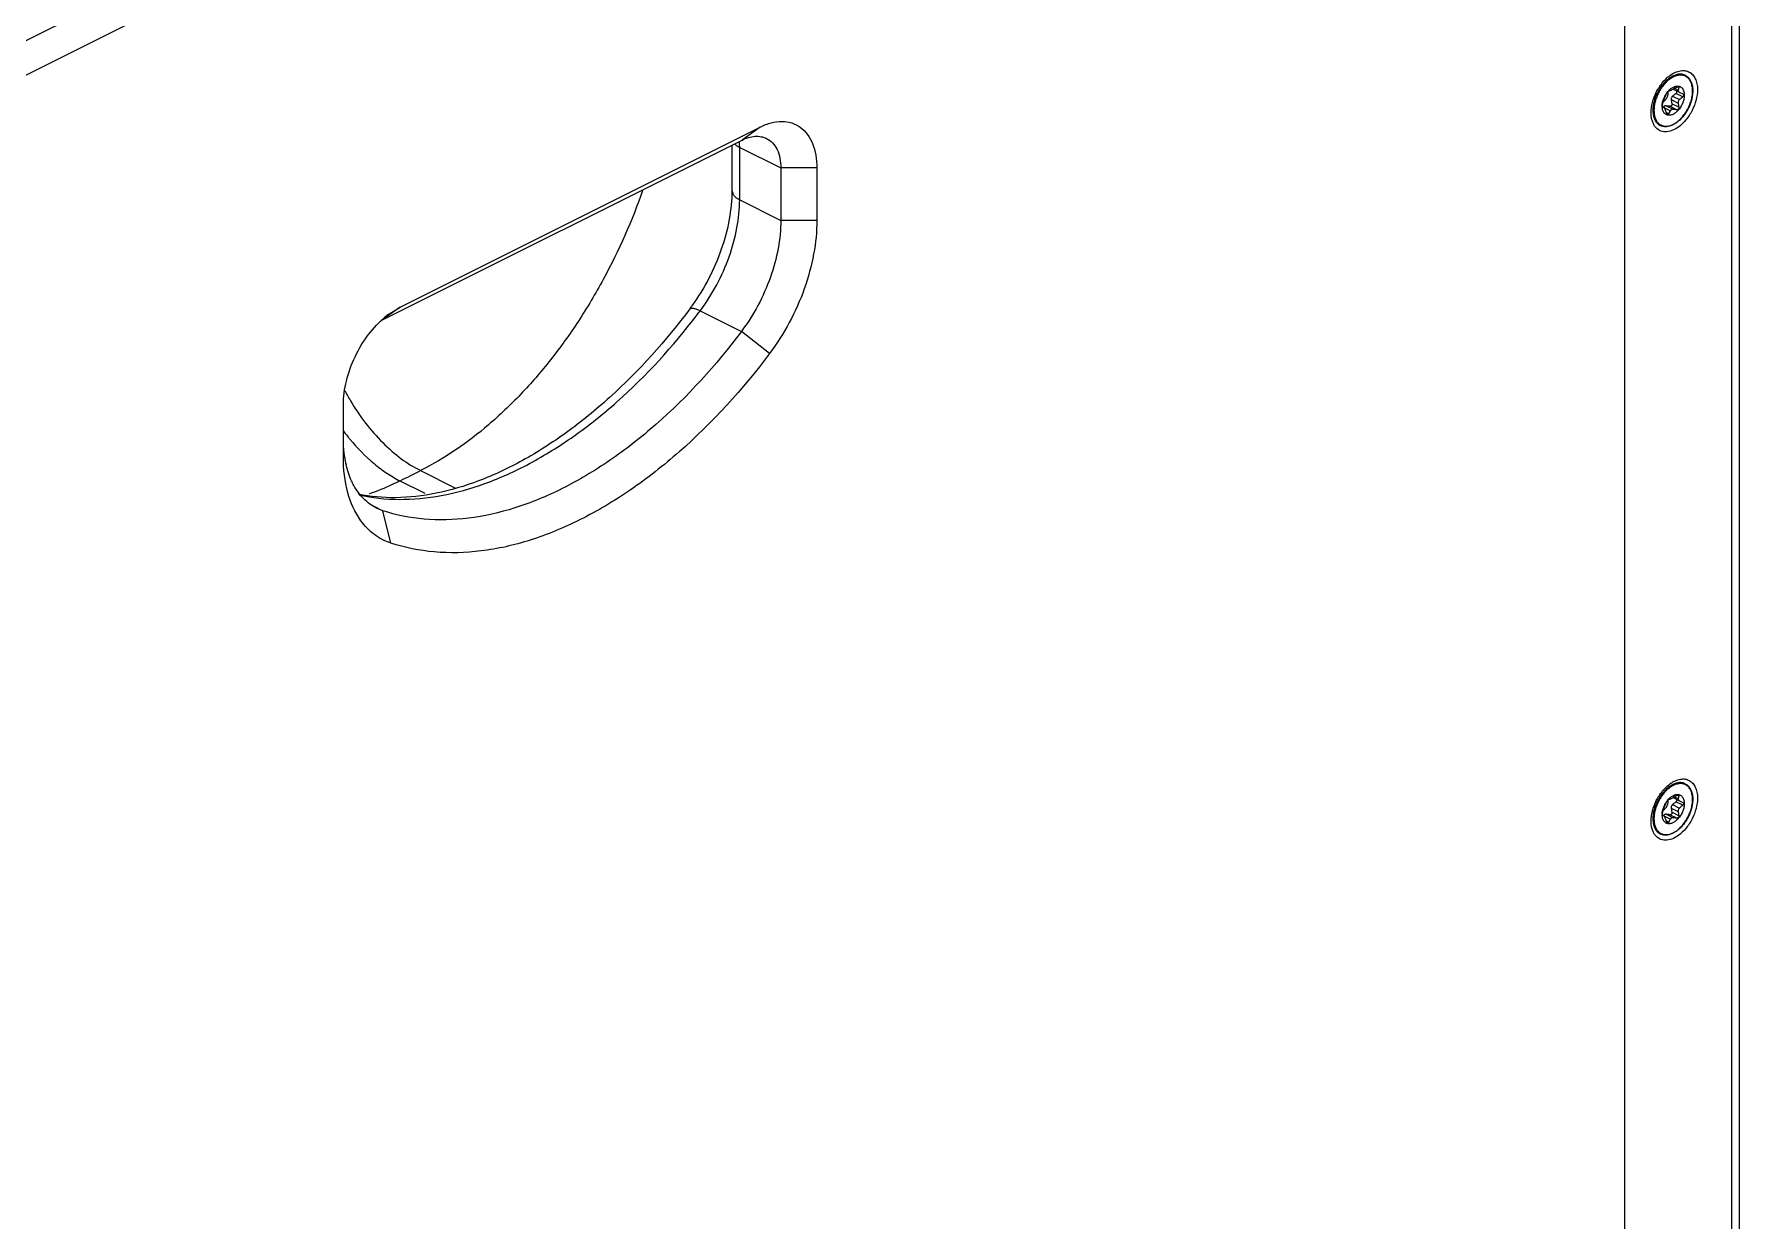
# Model space of a CAD drawing. Header units: millimetres. Extents: x 1177 to 4296, y 93 to 2298.
# Drawn here: x 3935.6 to 4170.4, y 1394.6 to 1557.7 of the extents above; entities that cross this region are included whole.
import ezdxf

# ---------------------------------------------------------------- set-up
doc = ezdxf.new("R2010")
doc.units = ezdxf.units.MM
doc.header["$LTSCALE"] = 0.1
doc.layers.get('0').update_dxf_attribs({"lineweight": 13})

msp = doc.modelspace()

# ---------------------------------------------------------------- linework, layer by layer
for p, q in [((3893.6, 1536.33), (4168.25, 1673.65)), ((3895.72, 1532.67), (4170.38, 1670)), ((4169.91, 1246.84), (4169.91, 1667.17)), ((4168.89, 1245.61), (4168.89, 1666.49)), ((4154.17, 1236.67), (4154.17, 1659.29)), ((3985.88, 1520.15), (4035.37, 1544.9)), ((4035.37, 1544.9), (4032.9, 1543.11)), ((3983.4, 1518.36), (4032.9, 1543.11)), ((4031.52, 1536.13), (4031.52, 1542.42)), ((4032.55, 1534.9), (4032.55, 1542.09)), ((4032.55, 1542.09), (4038.2, 1539.27)), ((4043.15, 1539.27), (4038.2, 1539.27)), ((4038.2, 1539.27), (4038.2, 1532.07)), ((4043.15, 1539.27), (4043.15, 1532.07)), ((4032.55, 1534.9), (4038.2, 1532.07)), ((4043.15, 1532.07), (4038.2, 1532.07)), ((3985.88, 1520.15), (3983.4, 1518.36)), ((3984.32, 1519.18), (3985.88, 1520.15)), ((4027.12, 1519.65), (4032.78, 1516.82)), ((4036.65, 1513.77), (4032.78, 1516.82)), ((3978.1, 1499.54), (3978.1, 1506.74)), ((3985.87, 1496.29), (3989.3, 1494.58)), ((3988.7, 1497.71), (3993.52, 1495.3)), ((3982.2, 1492.85), (3983.52, 1492.19)), ((3983.52, 1492.19), (3982.65, 1492.55)), ((3984.61, 1487.75), (3983.52, 1492.19))]:
    msp.add_line(p, q)
at = {"lineweight": 9}
for p, q in [((4160.79, 1550.11), (4161.67, 1549.67)), ((4160.98, 1550.22), (4161.5, 1549.96)), ((4162.13, 1549.04), (4161.18, 1549.52)), ((4161.58, 1550.33), (4161.38, 1550.43)), ((4161.67, 1549.67), (4161.68, 1549.66)), ((4161.68, 1549.66), (4161.95, 1549.53)), ((4161.95, 1549.53), (4162.13, 1549.45)), ((4159.35, 1547.68), (4159.53, 1547.59)), ((4159.35, 1547.68), (4159.54, 1547.59)), ((4159.37, 1547.66), (4159.37, 1547.66)), ((4159.54, 1547.59), (4159.53, 1547.59)), ((4159.54, 1547.59), (4160.42, 1547.14)), ((4159.84, 1547.8), (4160.79, 1547.33)), ((4161.29, 1547.26), (4160.34, 1547.74)), ((4160.55, 1548.66), (4161.5, 1548.18)), ((4161.58, 1547.61), (4160.63, 1548.09)), ((4160.73, 1549.14), (4161.68, 1548.66)), ((4162.13, 1549.45), (4162.13, 1549.45)), ((4160.2, 1546.72), (4159.87, 1546.88)), ((4160.55, 1451.34), (4161.5, 1450.87)), ((4160.73, 1451.82), (4161.68, 1451.35)), ((4160.79, 1452.79), (4161.67, 1452.35)), ((4160.98, 1452.9), (4161.5, 1452.64)), ((4162.13, 1451.73), (4161.18, 1452.2)), ((4161.58, 1453.02), (4161.38, 1453.12)), ((4161.67, 1452.35), (4161.68, 1452.35)), ((4161.68, 1452.35), (4161.95, 1452.22)), ((4161.95, 1452.22), (4162.13, 1452.13)), ((4162.13, 1452.13), (4162.13, 1452.13)), ((4159.35, 1450.37), (4159.53, 1450.27)), ((4159.35, 1450.37), (4159.54, 1450.27)), ((4159.37, 1450.35), (4159.37, 1450.35)), ((4159.54, 1450.27), (4159.53, 1450.27)), ((4159.54, 1450.27), (4160.42, 1449.83)), ((4159.84, 1450.49), (4160.79, 1450.01)), ((4160.2, 1449.4), (4159.87, 1449.57)), ((4161.29, 1449.95), (4160.34, 1450.42)), ((4161.58, 1450.3), (4160.63, 1450.77))]:
    msp.add_line(p, q, dxfattribs=at)
for centre, radius, start, end in [((4163.14, 1548.2), 4.68, 125.9195, 126.8807), ((4163.06, 1548.3), 4.56, 124.9729, 125.9191), ((4162.63, 1547.63), 3.33, 144.9389, 145.5387), ((4162.18, 1549.06), 3.03, 116.5654, 116.9356), ((4161.61, 1547.76), 2.31, 178.8234, 179.9966), ((4161.53, 1547.76), 2.23, 179.9959, 181.4627), ((4162.05, 1547.73), 2.75, 171.9305, 172.7895), ((4153.95, 1535.05), 13.72, 65.9909, 66.7516), ((4159.36, 1534.65), 12.75, 82.798, 83.5676), ((4158.45, 1527.64), 19.83, 81.77, 82.737), ((4167.63, 1548.84), 6.17, 186.1001, 186.6105), ((4165.75, 1544.27), 5.99, 131.7094, 132.8126), ((4159.68, 1546.42), 1.46, 232.5669, 243.3973), ((4159.49, 1547.94), 2.98, 295.6855, 296.5666), ((4159.39, 1548.03), 3.15, 296.5668, 297.4462), ((4163.14, 1450.89), 4.68, 125.9195, 126.8807), ((4163.06, 1450.99), 4.56, 124.9729, 125.9191), ((4162.18, 1451.74), 3.03, 116.5654, 116.9356), ((4162.63, 1450.32), 3.33, 144.9389, 145.5387), ((4165.75, 1446.95), 5.99, 131.7094, 132.8126), ((4161.61, 1450.44), 2.31, 178.8234, 179.9966), ((4161.53, 1450.44), 2.23, 179.9959, 181.4627), ((4162.05, 1450.41), 2.75, 171.9305, 172.7895), ((4153.95, 1437.74), 13.72, 65.9909, 66.7516), ((4159.36, 1437.34), 12.75, 82.798, 83.5676), ((4158.45, 1430.32), 19.83, 81.77, 82.737), ((4167.63, 1451.52), 6.17, 186.1001, 186.6105), ((4159.68, 1449.1), 1.46, 232.5669, 243.3973), ((4159.49, 1450.62), 2.98, 295.6855, 296.5666), ((4159.39, 1450.72), 3.15, 296.5668, 297.4462)]:
    msp.add_arc(centre, radius, start, end, dxfattribs=at)
for centre, radius, start, end in [((3991.56, 1509.53), 12.07, 126.8706, 129.6331), ((4003.18, 1536.86), 28.19, 323.0987, 324.1152), ((3952.92, 1575.36), 92.79, 322.6589, 323.0969), ((4006.06, 1523.24), 31.35, 207.6194, 210.5724), ((4001.77, 1520.81), 29.53, 216.6284, 218.5172), ((4001.13, 1520.3), 28.72, 218.5227, 219.5771), ((3991.97, 1501.59), 13.85, 188.6069, 192.6937), ((3660.59, 2150.67), 730.77, 296.43166, 296.67963)]:
    msp.add_arc(centre, radius, start, end)
for points, knots in [([(4157.78, 1546.86), (4157.78, 1547.33), (4157.92, 1548.31), (4158.45, 1549.7), (4159.25, 1550.96), (4159.95, 1551.66), (4160.33, 1551.95)], [0, 0, 0, 0, 0.240922, 0.500003, 0.75907, 1, 1, 1, 1]), ([(4160.45, 1552.04), (4160.67, 1552.19), (4161.1, 1552.44), (4161.79, 1552.65), (4162.45, 1552.67), (4163.04, 1552.48), (4163.53, 1552.08), (4163.89, 1551.52), (4164.1, 1550.82), (4164.15, 1550.31), (4164.15, 1550.04)], [0, 0, 0, 0, 0.143043, 0.271444, 0.387278, 0.495975, 0.605408, 0.723213, 0.854444, 1, 1, 1, 1]), ([(4160.75, 1551.89), (4160.73, 1551.88), (4160.63, 1551.83), (4160.54, 1551.77), (4160.47, 1551.73)], [0, 0, 0, 0, 0.245343, 1, 1, 1, 1]), ([(4162.47, 1552), (4162.41, 1552.03), (4162.29, 1552.08), (4162.09, 1552.13), (4161.88, 1552.16), (4161.58, 1552.15), (4161.2, 1552.08), (4160.9, 1551.96), (4160.75, 1551.89)], [0, 0, 0, 0, 0.113031, 0.227421, 0.344446, 0.465219, 0.72105, 1, 1, 1, 1]), ([(4160.82, 1545.27), (4161, 1545.36), (4161.36, 1545.59), (4161.86, 1546.02), (4162.31, 1546.55), (4162.71, 1547.15), (4163.04, 1547.81), (4163.28, 1548.49), (4163.44, 1549.17), (4163.49, 1549.83), (4163.44, 1550.44), (4163.3, 1550.98), (4163.09, 1551.36), (4162.88, 1551.6), (4162.7, 1551.76), (4162.51, 1551.87), (4162.3, 1551.96), (4162.07, 1552.01), (4161.75, 1552.04), (4161.32, 1551.98), (4160.99, 1551.85), (4160.82, 1551.76)], [0, 0, 0, 0, 0.063265, 0.131823, 0.204585, 0.280032, 0.356417, 0.431911, 0.504761, 0.573445, 0.636852, 0.694489, 0.746724, 0.771287, 0.795134, 0.818602, 0.84206, 0.865879, 0.890399, 0.942508, 1, 1, 1, 1]), ([(4162.47, 1552), (4162.58, 1551.94), (4162.8, 1551.8), (4163.06, 1551.51), (4163.27, 1551.15), (4163.41, 1550.74), (4163.49, 1550.28), (4163.51, 1549.78), (4163.47, 1549.26), (4163.36, 1548.72), (4163.2, 1548.17), (4162.98, 1547.64), (4162.71, 1547.12), (4162.4, 1546.64), (4162.05, 1546.2), (4161.67, 1545.81), (4161.27, 1545.49), (4160.98, 1545.31), (4160.84, 1545.24)], [0, 0, 0, 0, 0.04635, 0.094125, 0.144538, 0.198443, 0.256269, 0.318041, 0.383438, 0.45187, 0.522543, 0.594532, 0.666834, 0.738429, 0.808338, 0.87568, 0.939728, 1, 1, 1, 1]), ([(4159.52, 1550.91), (4159.39, 1550.77), (4159.16, 1550.47), (4158.84, 1549.99), (4158.57, 1549.49), (4158.35, 1548.96), (4158.18, 1548.42), (4158.07, 1547.88), (4158.02, 1547.36), (4158.03, 1547.02), (4158.04, 1546.85)], [0, 0, 0, 0, 0.126284, 0.255734, 0.386577, 0.516975, 0.645108, 0.76927, 0.887962, 1, 1, 1, 1]), ([(4159.62, 1550.81), (4159.49, 1550.67), (4159.25, 1550.36), (4158.93, 1549.86), (4158.66, 1549.33), (4158.44, 1548.78), (4158.28, 1548.22), (4158.19, 1547.67), (4158.16, 1547.14), (4158.19, 1546.8), (4158.21, 1546.64)], [0, 0, 0, 0, 0.127491, 0.258267, 0.390299, 0.521487, 0.64978, 0.77329, 0.890419, 1, 1, 1, 1]), ([(4159.33, 1548.11), (4159.35, 1548.23), (4159.4, 1548.48), (4159.52, 1548.84), (4159.68, 1549.19), (4159.81, 1549.41), (4159.89, 1549.52)], [0, 0, 0, 0, 0.241715, 0.492248, 0.746727, 1, 1, 1, 1]), ([(4159.46, 1548.37), (4159.52, 1548.41), (4159.62, 1548.48), (4159.76, 1548.63), (4159.89, 1548.8), (4159.99, 1548.99), (4160.07, 1549.19), (4160.12, 1549.39), (4160.13, 1549.59), (4160.12, 1549.71), (4160.11, 1549.77)], [0, 0, 0, 0, 0.115637, 0.240562, 0.372008, 0.506398, 0.639871, 0.768657, 0.889478, 1, 1, 1, 1]), ([(4159.91, 1551.3), (4159.88, 1551.27), (4159.74, 1551.15), (4159.61, 1551.01), (4159.52, 1550.91)], [0, 0, 0, 0, 0.245484, 1, 1, 1, 1]), ([(4160, 1551.2), (4159.97, 1551.17), (4159.84, 1551.04), (4159.71, 1550.91), (4159.62, 1550.81)], [0, 0, 0, 0, 0.245479, 1, 1, 1, 1]), ([(4159.72, 1549.07), (4159.73, 1549.11), (4159.79, 1549.25), (4159.86, 1549.39), (4159.91, 1549.5)], [0, 0, 0, 0, 0.253873, 1, 1, 1, 1]), ([(4160.47, 1551.73), (4160.43, 1551.7), (4160.23, 1551.57), (4160.04, 1551.42), (4159.91, 1551.3)], [0, 0, 0, 0, 0.24203, 1, 1, 1, 1]), ([(4159.91, 1549.54), (4159.93, 1549.57), (4160.01, 1549.69), (4160.1, 1549.8), (4160.17, 1549.88)], [0, 0, 0, 0, 0.253987, 1, 1, 1, 1]), ([(4159.91, 1549.5), (4159.93, 1549.54), (4159.98, 1549.61), (4160.04, 1549.7), (4160.1, 1549.76), (4160.14, 1549.8), (4160.17, 1549.83), (4160.19, 1549.84), (4160.2, 1549.85)], [0, 0, 0, 0, 0.273641, 0.574888, 0.714236, 0.83469, 0.930719, 1, 1, 1, 1]), ([(4160.81, 1551.76), (4160.66, 1551.68), (4160.38, 1551.51), (4160.13, 1551.31), (4160, 1551.2)], [0, 0, 0, 0, 0.483613, 1, 1, 1, 1]), ([(4160.17, 1549.88), (4160.27, 1549.98), (4160.48, 1550.18), (4160.77, 1550.36), (4161.01, 1550.46), (4161.17, 1550.51), (4161.34, 1550.53), (4161.45, 1550.53), (4161.5, 1550.52)], [0, 0, 0, 0, 0.288312, 0.551739, 0.673309, 0.788096, 0.896657, 1, 1, 1, 1]), ([(4160.2, 1549.85), (4160.22, 1549.85), (4160.29, 1549.88), (4160.37, 1549.91), (4160.42, 1549.92)], [0, 0, 0, 0, 0.234293, 1, 1, 1, 1]), ([(4160.42, 1549.92), (4160.45, 1549.93), (4160.5, 1549.95), (4160.59, 1549.99), (4160.69, 1550.04), (4160.75, 1550.08), (4160.79, 1550.1)], [0, 0, 0, 0, 0.174041, 0.406426, 0.687634, 1, 1, 1, 1]), ([(4161.18, 1549.52), (4161.14, 1549.49), (4160.99, 1549.36), (4160.84, 1549.24), (4160.73, 1549.14)], [0, 0, 0, 0, 0.249747, 1, 1, 1, 1]), ([(4160.79, 1550.1), (4160.83, 1550.13), (4161, 1550.23), (4161.17, 1550.32), (4161.29, 1550.39)], [0, 0, 0, 0, 0.248883, 1, 1, 1, 1]), ([(4161.23, 1549.89), (4161.24, 1549.88), (4161.26, 1549.85), (4161.29, 1549.81), (4161.3, 1549.76), (4161.3, 1549.69), (4161.26, 1549.6), (4161.21, 1549.54), (4161.18, 1549.52)], [0, 0, 0, 0, 0.115359, 0.230174, 0.347259, 0.468733, 0.726294, 1, 1, 1, 1]), ([(4161.29, 1550.39), (4161.32, 1550.41), (4161.36, 1550.43), (4161.43, 1550.45), (4161.49, 1550.45), (4161.53, 1550.45), (4161.55, 1550.44)], [0, 0, 0, 0, 0.300242, 0.57566, 0.811056, 1, 1, 1, 1]), ([(4161.5, 1549.96), (4161.49, 1549.93), (4161.49, 1549.87), (4161.52, 1549.79), (4161.59, 1549.72), (4161.64, 1549.68), (4161.67, 1549.67)], [0, 0, 0, 0, 0.237288, 0.472424, 0.723454, 1, 1, 1, 1]), ([(4161.5, 1550.52), (4161.55, 1550.52), (4161.63, 1550.5), (4161.76, 1550.46), (4161.88, 1550.39), (4161.95, 1550.33), (4161.98, 1550.3)], [0, 0, 0, 0, 0.253285, 0.50163, 0.749143, 1, 1, 1, 1]), ([(4161.58, 1550.33), (4161.57, 1550.3), (4161.54, 1550.18), (4161.51, 1550.05), (4161.5, 1549.96)], [0, 0, 0, 0, 0.244334, 1, 1, 1, 1]), ([(4164.15, 1550.04), (4164.15, 1549.56), (4164, 1548.56), (4163.45, 1547.14), (4162.62, 1545.86), (4161.9, 1545.16), (4161.52, 1544.88)], [0, 0, 0, 0, 0.241611, 0.501415, 0.76046, 1, 1, 1, 1]), ([(4161.55, 1550.44), (4161.55, 1550.44), (4161.57, 1550.42), (4161.58, 1550.4), (4161.59, 1550.37), (4161.58, 1550.34), (4161.58, 1550.33)], [0, 0, 0, 0, 0.241904, 0.472848, 0.720057, 1, 1, 1, 1]), ([(4161.98, 1550.3), (4162.04, 1550.25), (4162.15, 1550.11), (4162.26, 1549.87), (4162.33, 1549.58), (4162.34, 1549.38), (4162.34, 1549.28)], [0, 0, 0, 0, 0.219653, 0.457363, 0.717236, 1, 1, 1, 1]), ([(4159.3, 1547.8), (4159.3, 1547.83), (4159.31, 1547.92), (4159.31, 1548), (4159.32, 1548.07)], [0, 0, 0, 0, 0.245184, 1, 1, 1, 1]), ([(4160.1, 1546.52), (4160.04, 1546.53), (4159.93, 1546.56), (4159.77, 1546.64), (4159.64, 1546.75), (4159.52, 1546.89), (4159.43, 1547.06), (4159.33, 1547.33), (4159.31, 1547.55), (4159.3, 1547.7)], [0, 0, 0, 0, 0.112144, 0.222945, 0.335495, 0.452637, 0.576612, 0.708875, 1, 1, 1, 1]), ([(4159.33, 1547.8), (4159.33, 1547.85), (4159.34, 1547.94), (4159.36, 1548.03), (4159.37, 1548.07)], [0, 0, 0, 0, 0.49396, 1, 1, 1, 1]), ([(4159.35, 1547.68), (4159.35, 1547.69), (4159.34, 1547.7), (4159.33, 1547.74), (4159.33, 1547.78), (4159.33, 1547.8)], [0, 0, 0, 0, 0.180597, 0.408876, 1, 1, 1, 1]), ([(4159.37, 1547.66), (4159.36, 1547.66), (4159.36, 1547.67), (4159.35, 1547.67), (4159.35, 1547.68)], [0, 0, 0, 0, 0.214679, 1, 1, 1, 1]), ([(4159.37, 1548.07), (4159.38, 1548.11), (4159.43, 1548.29), (4159.49, 1548.46), (4159.53, 1548.59)], [0, 0, 0, 0, 0.24812, 1, 1, 1, 1]), ([(4159.63, 1547.77), (4159.6, 1547.75), (4159.54, 1547.71), (4159.49, 1547.65), (4159.47, 1547.62)], [0, 0, 0, 0, 0.491676, 1, 1, 1, 1]), ([(4159.53, 1548.59), (4159.57, 1548.67), (4159.62, 1548.83), (4159.69, 1548.99), (4159.72, 1549.07)], [0, 0, 0, 0, 0.515876, 1, 1, 1, 1]), ([(4159.72, 1547.29), (4159.71, 1547.33), (4159.68, 1547.39), (4159.64, 1547.47), (4159.61, 1547.52), (4159.58, 1547.56), (4159.56, 1547.58), (4159.54, 1547.59)], [0, 0, 0, 0, 0.32919, 0.612775, 0.732587, 0.836651, 1, 1, 1, 1]), ([(4159.84, 1547.8), (4159.8, 1547.81), (4159.73, 1547.81), (4159.66, 1547.79), (4159.63, 1547.77)], [0, 0, 0, 0, 0.507703, 1, 1, 1, 1]), ([(4159.91, 1546.78), (4159.9, 1546.82), (4159.83, 1546.99), (4159.76, 1547.16), (4159.72, 1547.29)], [0, 0, 0, 0, 0.252572, 1, 1, 1, 1]), ([(4160.34, 1547.74), (4160.3, 1547.74), (4160.13, 1547.77), (4159.96, 1547.79), (4159.84, 1547.8)], [0, 0, 0, 0, 0.254793, 1, 1, 1, 1]), ([(4162.34, 1549.28), (4162.34, 1549.11), (4162.3, 1548.76), (4162.16, 1548.25), (4161.92, 1547.75), (4161.62, 1547.3), (4161.26, 1546.93), (4160.93, 1546.7), (4160.66, 1546.58), (4160.47, 1546.52), (4160.28, 1546.5), (4160.16, 1546.51), (4160.1, 1546.52)], [0, 0, 0, 0, 0.128809, 0.266666, 0.408304, 0.547874, 0.679834, 0.799848, 0.854727, 0.906117, 0.954336, 1, 1, 1, 1]), ([(4160.42, 1547.14), (4160.4, 1547.11), (4160.32, 1546.97), (4160.25, 1546.83), (4160.2, 1546.72)], [0, 0, 0, 0, 0.253652, 1, 1, 1, 1]), ([(4160.63, 1548.09), (4160.64, 1548.04), (4160.64, 1547.95), (4160.59, 1547.84), (4160.52, 1547.78), (4160.46, 1547.75), (4160.4, 1547.73), (4160.36, 1547.73), (4160.34, 1547.74)], [0, 0, 0, 0, 0.26219, 0.520208, 0.644916, 0.765571, 0.883413, 1, 1, 1, 1]), ([(4160.79, 1547.33), (4160.75, 1547.33), (4160.68, 1547.33), (4160.58, 1547.3), (4160.49, 1547.23), (4160.44, 1547.18), (4160.42, 1547.14)], [0, 0, 0, 0, 0.25391, 0.50015, 0.74593, 1, 1, 1, 1]), ([(4160.73, 1549.14), (4160.7, 1549.11), (4160.64, 1549.04), (4160.57, 1548.92), (4160.54, 1548.79), (4160.54, 1548.7), (4160.55, 1548.66)], [0, 0, 0, 0, 0.252147, 0.50318, 0.752544, 1, 1, 1, 1]), ([(4160.55, 1548.66), (4160.55, 1548.61), (4160.57, 1548.42), (4160.6, 1548.23), (4160.63, 1548.09)], [0, 0, 0, 0, 0.248696, 1, 1, 1, 1]), ([(4161.58, 1547.61), (4161.59, 1547.57), (4161.59, 1547.47), (4161.54, 1547.36), (4161.47, 1547.3), (4161.42, 1547.27), (4161.35, 1547.26), (4161.31, 1547.26), (4161.29, 1547.26)], [0, 0, 0, 0, 0.262176, 0.520191, 0.644891, 0.765572, 0.883371, 1, 1, 1, 1]), ([(4161.68, 1548.66), (4161.65, 1548.63), (4161.59, 1548.56), (4161.53, 1548.44), (4161.49, 1548.31), (4161.49, 1548.22), (4161.5, 1548.18)], [0, 0, 0, 0, 0.252147, 0.50318, 0.752544, 1, 1, 1, 1]), ([(4161.5, 1548.13), (4161.51, 1548.08), (4161.53, 1547.91), (4161.56, 1547.74), (4161.58, 1547.61)], [0, 0, 0, 0, 0.248908, 1, 1, 1, 1]), ([(4162.13, 1549.04), (4162.1, 1549.02), (4161.97, 1548.92), (4161.85, 1548.82), (4161.77, 1548.74)], [0, 0, 0, 0, 0.249785, 1, 1, 1, 1]), ([(4162.13, 1549.45), (4162.15, 1549.44), (4162.18, 1549.42), (4162.22, 1549.37), (4162.24, 1549.32), (4162.25, 1549.28), (4162.25, 1549.26)], [0, 0, 0, 0, 0.253344, 0.500133, 0.746624, 1, 1, 1, 1]), ([(4162.25, 1549.26), (4162.25, 1549.24), (4162.24, 1549.2), (4162.21, 1549.12), (4162.16, 1549.07), (4162.13, 1549.04)], [0, 0, 0, 0, 0.235347, 0.482572, 1, 1, 1, 1]), ([(4158.33, 1544.94), (4158.24, 1545.06), (4157.89, 1545.64), (4157.78, 1546.33), (4157.78, 1546.86)], [0, 0, 0, 0, 0.224402, 1, 1, 1, 1]), ([(4158.04, 1546.85), (4158.06, 1546.68), (4158.11, 1546.36), (4158.27, 1545.91), (4158.46, 1545.6), (4158.64, 1545.39), (4158.74, 1545.3), (4158.8, 1545.26)], [0, 0, 0, 0, 0.280678, 0.538835, 0.776684, 0.889751, 1, 1, 1, 1]), ([(4158.21, 1546.64), (4158.24, 1546.47), (4158.31, 1546.16), (4158.48, 1545.81), (4158.64, 1545.57), (4158.78, 1545.42), (4158.94, 1545.29), (4159.1, 1545.18), (4159.29, 1545.1), (4159.48, 1545.04), (4159.68, 1545.01), (4159.97, 1545.01), (4160.35, 1545.07), (4160.64, 1545.18), (4160.78, 1545.25)], [0, 0, 0, 0, 0.140907, 0.270048, 0.330899, 0.389747, 0.447134, 0.503687, 0.560085, 0.61702, 0.675146, 0.735047, 0.861785, 1, 1, 1, 1]), ([(4161.52, 1544.88), (4161.24, 1544.68), (4160.67, 1544.37), (4159.76, 1544.18), (4158.92, 1544.36), (4158.5, 1544.73), (4158.33, 1544.94)], [0, 0, 0, 0, 0.292604, 0.545983, 0.772929, 1, 1, 1, 1]), ([(4160.8, 1545.22), (4160.65, 1545.14), (4160.34, 1545.02), (4159.95, 1544.94), (4159.65, 1544.94), (4159.43, 1544.97), (4159.22, 1545.02), (4159.09, 1545.08), (4159.03, 1545.11)], [0, 0, 0, 0, 0.275556, 0.530421, 0.651633, 0.769627, 0.885381, 1, 1, 1, 1]), ([(4160.03, 1546.63), (4160, 1546.64), (4159.97, 1546.68), (4159.93, 1546.73), (4159.92, 1546.76), (4159.91, 1546.78)], [0, 0, 0, 0, 0.453872, 0.717726, 1, 1, 1, 1]), ([(4160.2, 1546.72), (4160.19, 1546.7), (4160.17, 1546.66), (4160.14, 1546.63), (4160.1, 1546.62), (4160.07, 1546.62), (4160.04, 1546.62), (4160.03, 1546.63)], [0, 0, 0, 0, 0.285229, 0.534625, 0.650237, 0.763798, 1, 1, 1, 1]), ([(4157.78, 1449.54), (4157.78, 1450.01), (4157.92, 1450.99), (4158.45, 1452.39), (4159.25, 1453.65), (4159.95, 1454.35), (4160.33, 1454.63)], [0, 0, 0, 0, 0.240922, 0.500003, 0.75907, 1, 1, 1, 1]), ([(4159.52, 1453.59), (4159.39, 1453.45), (4159.16, 1453.16), (4158.84, 1452.68), (4158.57, 1452.17), (4158.35, 1451.64), (4158.18, 1451.1), (4158.07, 1450.57), (4158.02, 1450.04), (4158.03, 1449.7), (4158.04, 1449.54)], [0, 0, 0, 0, 0.126284, 0.255734, 0.386577, 0.516975, 0.645108, 0.76927, 0.887962, 1, 1, 1, 1]), ([(4159.62, 1453.5), (4159.49, 1453.35), (4159.25, 1453.05), (4158.93, 1452.55), (4158.66, 1452.02), (4158.44, 1451.47), (4158.28, 1450.91), (4158.19, 1450.36), (4158.16, 1449.83), (4158.19, 1449.48), (4158.21, 1449.32)], [0, 0, 0, 0, 0.127491, 0.258267, 0.390299, 0.521487, 0.64978, 0.77329, 0.890419, 1, 1, 1, 1]), ([(4159.91, 1453.99), (4159.88, 1453.96), (4159.74, 1453.83), (4159.61, 1453.7), (4159.52, 1453.59)], [0, 0, 0, 0, 0.245484, 1, 1, 1, 1]), ([(4160, 1453.88), (4159.97, 1453.85), (4159.84, 1453.73), (4159.71, 1453.6), (4159.62, 1453.5)], [0, 0, 0, 0, 0.245479, 1, 1, 1, 1]), ([(4160.47, 1454.42), (4160.43, 1454.38), (4160.23, 1454.26), (4160.04, 1454.11), (4159.91, 1453.99)], [0, 0, 0, 0, 0.24203, 1, 1, 1, 1]), ([(4160.81, 1454.44), (4160.66, 1454.37), (4160.38, 1454.2), (4160.13, 1453.99), (4160, 1453.88)], [0, 0, 0, 0, 0.483613, 1, 1, 1, 1]), ([(4160.45, 1454.72), (4160.67, 1454.87), (4161.1, 1455.12), (4161.79, 1455.34), (4162.45, 1455.36), (4163.04, 1455.16), (4163.53, 1454.77), (4163.89, 1454.2), (4164.1, 1453.5), (4164.15, 1452.99), (4164.15, 1452.72)], [0, 0, 0, 0, 0.143043, 0.271444, 0.387278, 0.495975, 0.605408, 0.723213, 0.854444, 1, 1, 1, 1]), ([(4160.75, 1454.57), (4160.73, 1454.56), (4160.63, 1454.51), (4160.54, 1454.46), (4160.47, 1454.42)], [0, 0, 0, 0, 0.245343, 1, 1, 1, 1]), ([(4162.47, 1454.68), (4162.41, 1454.71), (4162.29, 1454.76), (4162.09, 1454.82), (4161.88, 1454.84), (4161.58, 1454.84), (4161.2, 1454.77), (4160.9, 1454.65), (4160.75, 1454.57)], [0, 0, 0, 0, 0.113031, 0.227421, 0.344446, 0.465219, 0.72105, 1, 1, 1, 1]), ([(4160.82, 1447.95), (4161, 1448.05), (4161.36, 1448.27), (4161.86, 1448.71), (4162.31, 1449.24), (4162.71, 1449.84), (4163.04, 1450.49), (4163.28, 1451.17), (4163.44, 1451.85), (4163.49, 1452.51), (4163.44, 1453.12), (4163.3, 1453.66), (4163.09, 1454.04), (4162.88, 1454.29), (4162.7, 1454.44), (4162.51, 1454.56), (4162.3, 1454.65), (4162.07, 1454.7), (4161.75, 1454.72), (4161.32, 1454.66), (4160.99, 1454.53), (4160.82, 1454.45)], [0, 0, 0, 0, 0.063265, 0.131823, 0.204585, 0.280032, 0.356417, 0.431911, 0.504761, 0.573445, 0.636852, 0.694489, 0.746724, 0.771287, 0.795134, 0.818602, 0.84206, 0.865879, 0.890399, 0.942508, 1, 1, 1, 1]), ([(4162.47, 1454.68), (4162.58, 1454.63), (4162.8, 1454.48), (4163.06, 1454.19), (4163.27, 1453.84), (4163.41, 1453.42), (4163.49, 1452.96), (4163.51, 1452.47), (4163.47, 1451.94), (4163.36, 1451.4), (4163.2, 1450.86), (4162.98, 1450.32), (4162.71, 1449.81), (4162.4, 1449.32), (4162.05, 1448.89), (4161.67, 1448.5), (4161.27, 1448.17), (4160.98, 1448), (4160.84, 1447.92)], [0, 0, 0, 0, 0.04635, 0.094125, 0.144538, 0.198443, 0.256269, 0.318041, 0.383438, 0.45187, 0.522543, 0.594532, 0.666834, 0.738429, 0.808338, 0.87568, 0.939728, 1, 1, 1, 1]), ([(4159.33, 1450.8), (4159.35, 1450.92), (4159.4, 1451.16), (4159.52, 1451.52), (4159.68, 1451.87), (4159.81, 1452.1), (4159.89, 1452.2)], [0, 0, 0, 0, 0.241715, 0.492248, 0.746727, 1, 1, 1, 1]), ([(4159.37, 1450.75), (4159.38, 1450.8), (4159.43, 1450.97), (4159.49, 1451.14), (4159.53, 1451.27)], [0, 0, 0, 0, 0.24812, 1, 1, 1, 1]), ([(4159.46, 1451.06), (4159.52, 1451.09), (4159.62, 1451.17), (4159.76, 1451.31), (4159.89, 1451.48), (4159.99, 1451.68), (4160.07, 1451.88), (4160.12, 1452.08), (4160.13, 1452.27), (4160.12, 1452.4), (4160.11, 1452.46)], [0, 0, 0, 0, 0.115637, 0.240562, 0.372008, 0.506398, 0.639871, 0.768657, 0.889478, 1, 1, 1, 1]), ([(4159.53, 1451.27), (4159.57, 1451.36), (4159.62, 1451.52), (4159.69, 1451.68), (4159.72, 1451.75)], [0, 0, 0, 0, 0.515876, 1, 1, 1, 1]), ([(4159.72, 1451.75), (4159.73, 1451.79), (4159.79, 1451.94), (4159.86, 1452.08), (4159.91, 1452.18)], [0, 0, 0, 0, 0.253873, 1, 1, 1, 1]), ([(4159.91, 1452.23), (4159.93, 1452.26), (4160.01, 1452.37), (4160.1, 1452.48), (4160.17, 1452.56)], [0, 0, 0, 0, 0.253987, 1, 1, 1, 1]), ([(4159.91, 1452.18), (4159.93, 1452.22), (4159.98, 1452.3), (4160.04, 1452.39), (4160.1, 1452.45), (4160.14, 1452.49), (4160.17, 1452.52), (4160.19, 1452.53), (4160.2, 1452.53)], [0, 0, 0, 0, 0.273641, 0.574888, 0.714236, 0.83469, 0.930719, 1, 1, 1, 1]), ([(4162.34, 1451.96), (4162.34, 1451.79), (4162.3, 1451.45), (4162.16, 1450.93), (4161.92, 1450.44), (4161.62, 1449.99), (4161.26, 1449.62), (4160.93, 1449.39), (4160.66, 1449.26), (4160.47, 1449.21), (4160.28, 1449.19), (4160.16, 1449.19), (4160.1, 1449.2)], [0, 0, 0, 0, 0.128809, 0.266666, 0.408304, 0.547874, 0.679834, 0.799848, 0.854727, 0.906117, 0.954336, 1, 1, 1, 1]), ([(4160.17, 1452.56), (4160.27, 1452.67), (4160.48, 1452.86), (4160.77, 1453.05), (4161.01, 1453.15), (4161.17, 1453.19), (4161.34, 1453.22), (4161.45, 1453.21), (4161.5, 1453.21)], [0, 0, 0, 0, 0.288312, 0.551739, 0.673309, 0.788096, 0.896657, 1, 1, 1, 1]), ([(4160.2, 1452.53), (4160.22, 1452.54), (4160.29, 1452.57), (4160.37, 1452.59), (4160.42, 1452.61)], [0, 0, 0, 0, 0.234293, 1, 1, 1, 1]), ([(4160.42, 1452.61), (4160.45, 1452.61), (4160.5, 1452.63), (4160.59, 1452.67), (4160.69, 1452.73), (4160.75, 1452.77), (4160.79, 1452.79)], [0, 0, 0, 0, 0.174041, 0.406426, 0.687634, 1, 1, 1, 1]), ([(4160.73, 1451.82), (4160.7, 1451.79), (4160.64, 1451.72), (4160.57, 1451.6), (4160.54, 1451.47), (4160.54, 1451.39), (4160.55, 1451.34)], [0, 0, 0, 0, 0.252147, 0.50318, 0.752544, 1, 1, 1, 1]), ([(4160.55, 1451.34), (4160.55, 1451.29), (4160.57, 1451.1), (4160.6, 1450.91), (4160.63, 1450.77)], [0, 0, 0, 0, 0.248696, 1, 1, 1, 1]), ([(4161.18, 1452.2), (4161.14, 1452.17), (4160.99, 1452.05), (4160.84, 1451.92), (4160.73, 1451.82)], [0, 0, 0, 0, 0.249747, 1, 1, 1, 1]), ([(4160.79, 1452.79), (4160.83, 1452.82), (4161, 1452.92), (4161.17, 1453.01), (4161.29, 1453.08)], [0, 0, 0, 0, 0.248883, 1, 1, 1, 1]), ([(4161.23, 1452.58), (4161.24, 1452.56), (4161.26, 1452.54), (4161.29, 1452.49), (4161.3, 1452.44), (4161.3, 1452.37), (4161.26, 1452.28), (4161.21, 1452.23), (4161.18, 1452.2)], [0, 0, 0, 0, 0.115359, 0.230174, 0.347259, 0.468733, 0.726294, 1, 1, 1, 1]), ([(4161.29, 1453.08), (4161.32, 1453.09), (4161.36, 1453.11), (4161.43, 1453.13), (4161.49, 1453.14), (4161.53, 1453.13), (4161.55, 1453.12)], [0, 0, 0, 0, 0.300242, 0.57566, 0.811056, 1, 1, 1, 1]), ([(4161.5, 1452.64), (4161.49, 1452.61), (4161.49, 1452.56), (4161.52, 1452.47), (4161.59, 1452.4), (4161.64, 1452.37), (4161.67, 1452.35)], [0, 0, 0, 0, 0.237288, 0.472424, 0.723454, 1, 1, 1, 1]), ([(4161.68, 1451.35), (4161.65, 1451.32), (4161.59, 1451.25), (4161.53, 1451.13), (4161.49, 1451), (4161.49, 1450.91), (4161.5, 1450.87)], [0, 0, 0, 0, 0.252147, 0.50318, 0.752544, 1, 1, 1, 1]), ([(4161.5, 1453.21), (4161.55, 1453.2), (4161.63, 1453.19), (4161.76, 1453.14), (4161.88, 1453.07), (4161.95, 1453.02), (4161.98, 1452.99)], [0, 0, 0, 0, 0.253285, 0.50163, 0.749143, 1, 1, 1, 1]), ([(4161.58, 1453.02), (4161.57, 1452.99), (4161.54, 1452.86), (4161.51, 1452.74), (4161.5, 1452.64)], [0, 0, 0, 0, 0.244334, 1, 1, 1, 1]), ([(4164.15, 1452.72), (4164.15, 1452.24), (4164, 1451.24), (4163.45, 1449.82), (4162.62, 1448.55), (4161.9, 1447.85), (4161.52, 1447.57)], [0, 0, 0, 0, 0.241611, 0.501415, 0.76046, 1, 1, 1, 1]), ([(4161.55, 1453.12), (4161.55, 1453.12), (4161.57, 1453.11), (4161.58, 1453.08), (4161.59, 1453.05), (4161.58, 1453.03), (4161.58, 1453.02)], [0, 0, 0, 0, 0.241904, 0.472848, 0.720057, 1, 1, 1, 1]), ([(4162.13, 1451.73), (4162.1, 1451.7), (4161.97, 1451.6), (4161.85, 1451.5), (4161.77, 1451.42)], [0, 0, 0, 0, 0.249785, 1, 1, 1, 1]), ([(4161.98, 1452.99), (4162.04, 1452.93), (4162.15, 1452.8), (4162.26, 1452.55), (4162.33, 1452.27), (4162.34, 1452.07), (4162.34, 1451.96)], [0, 0, 0, 0, 0.219653, 0.457363, 0.717236, 1, 1, 1, 1]), ([(4162.13, 1452.13), (4162.15, 1452.12), (4162.18, 1452.1), (4162.22, 1452.06), (4162.24, 1452.01), (4162.25, 1451.97), (4162.25, 1451.95)], [0, 0, 0, 0, 0.253344, 0.500133, 0.746624, 1, 1, 1, 1]), ([(4162.25, 1451.95), (4162.25, 1451.93), (4162.24, 1451.89), (4162.21, 1451.81), (4162.16, 1451.75), (4162.13, 1451.73)], [0, 0, 0, 0, 0.235347, 0.482572, 1, 1, 1, 1]), ([(4158.33, 1447.62), (4158.24, 1447.74), (4157.89, 1448.32), (4157.78, 1449.02), (4157.78, 1449.54)], [0, 0, 0, 0, 0.224402, 1, 1, 1, 1]), ([(4158.04, 1449.54), (4158.06, 1449.37), (4158.11, 1449.05), (4158.27, 1448.6), (4158.46, 1448.28), (4158.64, 1448.07), (4158.74, 1447.98), (4158.8, 1447.94)], [0, 0, 0, 0, 0.280678, 0.538835, 0.776684, 0.889751, 1, 1, 1, 1]), ([(4158.21, 1449.32), (4158.24, 1449.16), (4158.31, 1448.85), (4158.48, 1448.5), (4158.64, 1448.26), (4158.78, 1448.1), (4158.94, 1447.97), (4159.1, 1447.86), (4159.29, 1447.78), (4159.48, 1447.73), (4159.68, 1447.7), (4159.97, 1447.69), (4160.35, 1447.75), (4160.64, 1447.86), (4160.78, 1447.93)], [0, 0, 0, 0, 0.140907, 0.270048, 0.330899, 0.389747, 0.447134, 0.503687, 0.560085, 0.61702, 0.675146, 0.735047, 0.861785, 1, 1, 1, 1]), ([(4159.3, 1450.49), (4159.3, 1450.51), (4159.31, 1450.6), (4159.31, 1450.69), (4159.32, 1450.76)], [0, 0, 0, 0, 0.245184, 1, 1, 1, 1]), ([(4160.1, 1449.2), (4160.04, 1449.21), (4159.93, 1449.24), (4159.77, 1449.32), (4159.64, 1449.44), (4159.52, 1449.58), (4159.43, 1449.75), (4159.33, 1450.02), (4159.31, 1450.23), (4159.3, 1450.38)], [0, 0, 0, 0, 0.112144, 0.222945, 0.335495, 0.452637, 0.576612, 0.708875, 1, 1, 1, 1]), ([(4159.33, 1450.49), (4159.33, 1450.53), (4159.34, 1450.62), (4159.36, 1450.71), (4159.37, 1450.75)], [0, 0, 0, 0, 0.49396, 1, 1, 1, 1]), ([(4159.35, 1450.36), (4159.35, 1450.37), (4159.34, 1450.39), (4159.33, 1450.43), (4159.33, 1450.46), (4159.33, 1450.49)], [0, 0, 0, 0, 0.180597, 0.408876, 1, 1, 1, 1]), ([(4159.37, 1450.35), (4159.36, 1450.35), (4159.36, 1450.35), (4159.35, 1450.36), (4159.35, 1450.36)], [0, 0, 0, 0, 0.214679, 1, 1, 1, 1]), ([(4159.63, 1450.45), (4159.6, 1450.44), (4159.54, 1450.39), (4159.49, 1450.34), (4159.47, 1450.3)], [0, 0, 0, 0, 0.491676, 1, 1, 1, 1]), ([(4159.72, 1449.98), (4159.71, 1450.01), (4159.68, 1450.08), (4159.64, 1450.16), (4159.61, 1450.21), (4159.58, 1450.24), (4159.56, 1450.26), (4159.54, 1450.27)], [0, 0, 0, 0, 0.32919, 0.612775, 0.732587, 0.836651, 1, 1, 1, 1]), ([(4159.84, 1450.49), (4159.8, 1450.49), (4159.73, 1450.49), (4159.66, 1450.47), (4159.63, 1450.45)], [0, 0, 0, 0, 0.507703, 1, 1, 1, 1]), ([(4159.91, 1449.46), (4159.9, 1449.5), (4159.83, 1449.67), (4159.76, 1449.85), (4159.72, 1449.98)], [0, 0, 0, 0, 0.252572, 1, 1, 1, 1]), ([(4160.34, 1450.42), (4160.3, 1450.43), (4160.13, 1450.45), (4159.96, 1450.47), (4159.84, 1450.49)], [0, 0, 0, 0, 0.254793, 1, 1, 1, 1]), ([(4160.03, 1449.32), (4160, 1449.33), (4159.97, 1449.36), (4159.93, 1449.41), (4159.92, 1449.44), (4159.91, 1449.46)], [0, 0, 0, 0, 0.453872, 0.717726, 1, 1, 1, 1]), ([(4160.2, 1449.4), (4160.19, 1449.38), (4160.17, 1449.35), (4160.14, 1449.32), (4160.1, 1449.3), (4160.07, 1449.3), (4160.04, 1449.31), (4160.03, 1449.32)], [0, 0, 0, 0, 0.285229, 0.534625, 0.650237, 0.763798, 1, 1, 1, 1]), ([(4160.42, 1449.83), (4160.4, 1449.79), (4160.32, 1449.65), (4160.25, 1449.51), (4160.2, 1449.4)], [0, 0, 0, 0, 0.253652, 1, 1, 1, 1]), ([(4160.63, 1450.77), (4160.64, 1450.73), (4160.64, 1450.63), (4160.59, 1450.53), (4160.52, 1450.46), (4160.46, 1450.43), (4160.4, 1450.42), (4160.36, 1450.42), (4160.34, 1450.42)], [0, 0, 0, 0, 0.26219, 0.520208, 0.644916, 0.765571, 0.883413, 1, 1, 1, 1]), ([(4160.79, 1450.01), (4160.75, 1450.02), (4160.68, 1450.02), (4160.58, 1449.98), (4160.49, 1449.92), (4160.44, 1449.86), (4160.42, 1449.83)], [0, 0, 0, 0, 0.25391, 0.50015, 0.74593, 1, 1, 1, 1]), ([(4161.58, 1450.3), (4161.59, 1450.25), (4161.59, 1450.16), (4161.54, 1450.05), (4161.47, 1449.99), (4161.42, 1449.96), (4161.35, 1449.94), (4161.31, 1449.94), (4161.29, 1449.95)], [0, 0, 0, 0, 0.262176, 0.520191, 0.644891, 0.765572, 0.883371, 1, 1, 1, 1]), ([(4161.5, 1450.81), (4161.51, 1450.77), (4161.53, 1450.6), (4161.56, 1450.42), (4161.58, 1450.3)], [0, 0, 0, 0, 0.248908, 1, 1, 1, 1]), ([(4161.52, 1447.57), (4161.24, 1447.37), (4160.67, 1447.05), (4159.76, 1446.86), (4158.92, 1447.05), (4158.5, 1447.41), (4158.33, 1447.62)], [0, 0, 0, 0, 0.292604, 0.545983, 0.772929, 1, 1, 1, 1]), ([(4160.8, 1447.9), (4160.65, 1447.83), (4160.34, 1447.7), (4159.95, 1447.63), (4159.65, 1447.63), (4159.43, 1447.65), (4159.22, 1447.71), (4159.09, 1447.76), (4159.03, 1447.79)], [0, 0, 0, 0, 0.275556, 0.530421, 0.651633, 0.769627, 0.885381, 1, 1, 1, 1])]:
    msp.add_open_spline(points, degree=3, knots=knots, dxfattribs=at)
for points, knots in [([(4035.37, 1544.9), (4035.86, 1545.15), (4036.83, 1545.52), (4038.31, 1545.73), (4039.7, 1545.53), (4040.93, 1544.91), (4041.92, 1543.91), (4042.64, 1542.59), (4043.07, 1541.01), (4043.15, 1539.86), (4043.15, 1539.27)], [0, 0, 0, 0, 0.134867, 0.257218, 0.370308, 0.480083, 0.593373, 0.715927, 0.851253, 1, 1, 1, 1]), ([(4031.85, 1542.59), (4031.88, 1542.56), (4032, 1542.44), (4032.13, 1542.34), (4032.24, 1542.27)], [0, 0, 0, 0, 0.235824, 1, 1, 1, 1]), ([(4032.55, 1542.09), (4032.55, 1542.17), (4032.54, 1542.44), (4032.52, 1542.72), (4032.5, 1542.92)], [0, 0, 0, 0, 0.254987, 1, 1, 1, 1]), ([(4032.9, 1543.11), (4033.45, 1543.39), (4034.33, 1543.67), (4035.5, 1543.61), (4036.02, 1543.44), (4036.25, 1543.32)], [0, 0, 0, 0, 0.534132, 0.772347, 1, 1, 1, 1]), ([(4036.25, 1543.32), (4036.56, 1543.17), (4037.14, 1542.73), (4037.76, 1541.78), (4038.13, 1540.59), (4038.2, 1539.72), (4038.2, 1539.27)], [0, 0, 0, 0, 0.217167, 0.450362, 0.71044, 1, 1, 1, 1]), ([(4032.24, 1542.27), (4032.26, 1542.26), (4032.36, 1542.19), (4032.47, 1542.14), (4032.55, 1542.09)], [0, 0, 0, 0, 0.242404, 1, 1, 1, 1]), ([(4019.25, 1536.29), (4017.77, 1532.05), (4015.04, 1525.87), (4010.49, 1518.23), (4006.7, 1512.94), (4002.58, 1508.16), (3996.87, 1502.72), (3992.06, 1499.39), (3988.7, 1497.71)], [0, 0, 0, 0, 0.267991, 0.400397, 0.529967, 0.655566, 0.776247, 1, 1, 1, 1]), ([(4026.01, 1520.34), (4027.73, 1522.71), (4029.77, 1526.65), (4031.24, 1532.11), (4031.52, 1534.83), (4031.52, 1536.13)], [0, 0, 0, 0, 0.519144, 0.770001, 1, 1, 1, 1]), ([(4031.52, 1536.13), (4031.52, 1536.02), (4031.57, 1535.77), (4031.79, 1535.43), (4032.12, 1535.13), (4032.39, 1534.97), (4032.55, 1534.9)], [0, 0, 0, 0, 0.206476, 0.434521, 0.698119, 1, 1, 1, 1]), ([(4027.12, 1519.65), (4028.81, 1521.89), (4030.82, 1525.66), (4032.27, 1530.95), (4032.55, 1533.61), (4032.55, 1534.9)], [0, 0, 0, 0, 0.514062, 0.765072, 1, 1, 1, 1]), ([(4038.2, 1532.07), (4038.2, 1530.78), (4037.93, 1528.12), (4036.48, 1522.83), (4034.47, 1519.07), (4032.78, 1516.82)], [0, 0, 0, 0, 0.234928, 0.485938, 1, 1, 1, 1]), ([(4043.15, 1532.07), (4043.15, 1530.52), (4042.82, 1527.33), (4041.53, 1522.6), (4039.48, 1517.99), (4037.66, 1515.12), (4036.65, 1513.77)], [0, 0, 0, 0, 0.234589, 0.485237, 0.743518, 1, 1, 1, 1]), ([(4025.71, 1519.94), (4022.42, 1515.55), (4017.03, 1509.51), (4008.95, 1502.91), (4002.92, 1499.04), (3996.9, 1496.2), (3991.03, 1494.45), (3985.43, 1493.8), (3981.84, 1494.11), (3980.15, 1494.45)], [0, 0, 0, 0, 0.300543, 0.440357, 0.571305, 0.692525, 0.803751, 0.905656, 1, 1, 1, 1]), ([(3980.26, 1494.36), (3982.06, 1493.96), (3985.85, 1493.56), (3991.71, 1494.13), (3997.75, 1495.83), (4003.87, 1498.6), (4009.94, 1502.39), (4018.03, 1508.85), (4023.41, 1514.78), (4026.69, 1519.08)], [0, 0, 0, 0, 0.099709, 0.205121, 0.317944, 0.439062, 0.568585, 0.705998, 1, 1, 1, 1]), ([(4025.71, 1519.94), (4025.75, 1519.99), (4025.87, 1520.03), (4026.04, 1520.03), (4026.28, 1519.99), (4026.65, 1519.87), (4026.96, 1519.73), (4027.12, 1519.65)], [0, 0, 0, 0, 0.129878, 0.220883, 0.333589, 0.626315, 1, 1, 1, 1]), ([(3978.1, 1506.74), (3978.1, 1507.84), (3978.41, 1510.12), (3979.6, 1513.4), (3981.42, 1516.4), (3983, 1518.11), (3983.86, 1518.82)], [0, 0, 0, 0, 0.239529, 0.496996, 0.756095, 1, 1, 1, 1]), ([(4032.78, 1516.82), (4029.31, 1512.19), (4023.57, 1505.84), (4014.9, 1499.04), (4008.39, 1495.15), (4001.86, 1492.44), (3995.44, 1490.97), (3989.27, 1490.8), (3985.35, 1491.58), (3983.52, 1492.19)], [0, 0, 0, 0, 0.297083, 0.435247, 0.564801, 0.685251, 0.796907, 0.901088, 1, 1, 1, 1]), ([(4036.65, 1513.77), (4032.98, 1508.88), (4026.91, 1502.17), (4017.75, 1494.99), (4010.88, 1490.88), (4003.98, 1488.01), (3997.2, 1486.46), (3990.68, 1486.28), (3986.54, 1487.11), (3984.61, 1487.75)], [0, 0, 0, 0, 0.297074, 0.435249, 0.5648, 0.685249, 0.796913, 0.901076, 1, 1, 1, 1]), ([(3979.07, 1507.3), (3979.7, 1506.23), (3981.06, 1504.22), (3983.4, 1501.53), (3985.93, 1499.32), (3987.77, 1498.17), (3988.7, 1497.71)], [0, 0, 0, 0, 0.269324, 0.528974, 0.773729, 1, 1, 1, 1]), ([(3978.28, 1499.51), (3978.25, 1499.71), (3978.14, 1500.54), (3978.1, 1501.38), (3978.1, 1502.01)], [0, 0, 0, 0, 0.243107, 1, 1, 1, 1]), ([(3979, 1502.01), (3980, 1500.8), (3981.62, 1499.13), (3984.02, 1497.33), (3985.26, 1496.6), (3985.87, 1496.29)], [0, 0, 0, 0, 0.524275, 0.769036, 1, 1, 1, 1]), ([(3980.51, 1490.81), (3979.68, 1491.95), (3978.42, 1494.83), (3978.1, 1497.9), (3978.1, 1499.54)], [0, 0, 0, 0, 0.463876, 1, 1, 1, 1]), ([(3979.54, 1495.64), (3979.42, 1495.86), (3978.96, 1496.78), (3978.64, 1497.78), (3978.46, 1498.54)], [0, 0, 0, 0, 0.238832, 1, 1, 1, 1]), ([(3982.65, 1492.55), (3982, 1492.87), (3980.79, 1493.76), (3979.91, 1494.97), (3979.54, 1495.64)], [0, 0, 0, 0, 0.485318, 1, 1, 1, 1]), ([(3985.87, 1496.29), (3985.53, 1496.12), (3984.14, 1495.45), (3982.72, 1494.87), (3981.65, 1494.5)], [0, 0, 0, 0, 0.254701, 1, 1, 1, 1]), ([(3984.61, 1487.75), (3983.8, 1488.01), (3982.24, 1488.83), (3981.03, 1490.1), (3980.51, 1490.81)], [0, 0, 0, 0, 0.491257, 1, 1, 1, 1])]:
    msp.add_open_spline(points, degree=3, knots=knots)

doc.saveas('drawing.dxf')
